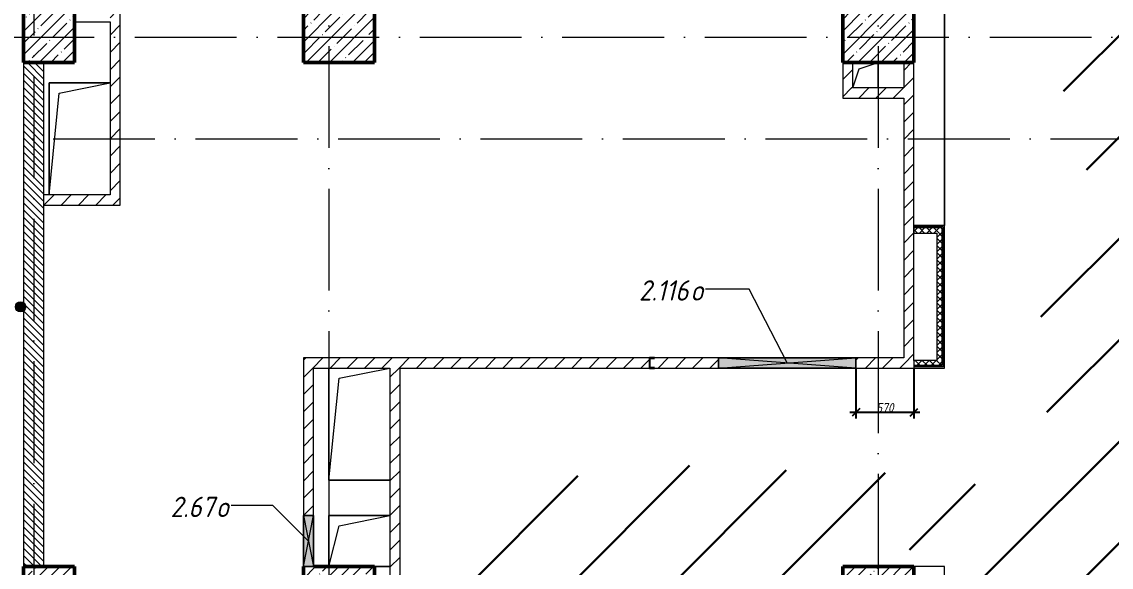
# Model space of a CAD drawing. Header units: millimetres. Extents: x -537608 to 253996, y -217170 to 186033.
# Drawn here: x -109915 to -99209, y 24998 to 30355 of the extents above; entities that cross this region are included whole.
import ezdxf

# ---------------------------------------------------------------- set-up
doc = ezdxf.new("R2010")
doc.units = ezdxf.units.MM
doc.linetypes.add('50_200_ШТРИХ_1Т_ш5_п1_п1_', pattern=[1400, 1000, -200, 0, -200])
for name, color, linetype, lineweight in [('2) окраска коммуникации', 152, 'Continuous', 30), ('A-____-____-DIMS', 7, 'Continuous', 9), ('A-DETL-GENF-OTLN', 7, 'Continuous', 9), ('A-FLOR-____-OTLN', 7, 'Continuous', 9), ('A-GENM-____-MCUT', 7, 'Continuous', 25), ('A-GENM-____-OTLN', 7, 'Continuous', 9), ('A-GENM-____-OTLN-1', 7, 'Continuous', 25), ('A-GLAZ-____-IDEN', 7, 'Continuous', 9), ('A-GLAZ-____-OTLN', 7, 'Continuous', 9), ('A-WALL-____-MCUT', 7, 'Continuous', 13), ('A-WALL-____-MCUT-1', 7, 'Continuous', 9), ('A-WALL-____-PATT-1', 7, 'Continuous', 9), ('A-WALL-FNSH-MCUT-1', 7, 'Continuous', 9), ('G-____-____-TEXT', 7, 'Continuous', 9), ('I-WALL-____-OTLN', 7, 'Continuous', 9), ('S-COLS-____-MCUT', 7, 'Continuous', 50), ('S-COLS-____-OTLN', 7, 'Continuous', 9), ('S-GRID-____-OTLN-1', 7, '50_200_ШТРИХ_1Т_ш5_п1_п1_', 9)]:
    doc.layers.add(name, color=color, linetype=linetype, lineweight=lineweight)
doc.layers.add('A-WALL-____-PATT-3', color=9, linetype='Continuous', lineweight=9, true_color=0x808080)
doc.styles.add('ISOCPEUR_I_11', font='isocpeui.ttf', dxfattribs={"width": 0.9, "height": 200})
doc.styles.add('ISOCPEUR_I_7', font='isocpeui.ttf', dxfattribs={"width": 0.9, "height": 90})
doc.dimstyles.new('ISO-1_8_0_9К_СРЕДНИЙ_Кладочные_2', dxfattribs={"dimscale": 304.8, "dimtxt": 89.638306, "dimasz": 0.246063, "dimexe": 0.19685, "dimexo": 0, "dimgap": 0, "dimtad": 1, "dimdec": 3, "dimrnd": 0.001, "dimdsep": 46, "dimtxsty": 'ISOCPEUR_I_7', "dimblk1": 'OBLIQUE', "dimblk2": 'OBLIQUE', "dimsah": 1, "dimcen": 0.09, "dimdle": 0.19685, "dimazin": 0, "dimtfac": 1, "dimtdec": 4, "dimtix": 1, "dimtmove": 1, "dimatfit": 3, "dimfxl": 1, "dimtvp": 1, "dimtolj": 1, "dimtzin": 0, "dimarcsym": 2})
pattern_1 = [(45, (-184647.67, -45376.49), (-84.85281, 84.85281), [])]
pattern_2 = [(45, (-184647.673, -45376.493), (-35.35534, 35.35534), []), (135, (-184647.673, -45376.493), (-35.35534, -35.35534), [])]

# ---------------------------------------------------------------- blocks, each defined once
blk = doc.blocks.new('BSC_Колонна _Прямоугольная - 500х500-V93-АР1_План отверстий 2 этажа в осях 1-64_Ю-ЯЯ')
at = {"layer": 'S-COLS-____-OTLN'}
h = blk.add_hatch(dxfattribs=at)
h.set_pattern_fill('FP_106', color=256, style=0, pattern_type=2)
h.set_pattern_definition([(45, (-75000, -75581.04), (-114.04925, 114.04925), []), (45, (-74885.95, -75581.04), (-114.04925, 114.04925), [201.613, -40.323, 3.353, -36.97])])
h.paths.add_polyline_path([(-250, -250), (250, -250), (250, 250), (-250, 250)], flags=0)
at = {"layer": 'S-COLS-____-MCUT'}
for p, q in [((250, 250), (-250, 250)), ((-250, 250), (-250, -250)), ((250, -250), (250, 250)), ((-250, -250), (250, -250))]:
    blk.add_line(p, q, dxfattribs=at)
blk = doc.blocks.new('BSC_Колонна _Прямоугольная - 500х500-V94-АР1_План отверстий 2 этажа в осях 1-64_Ю-ЯЯ')
at = {"layer": 'S-COLS-____-OTLN'}
h = blk.add_hatch(dxfattribs=at)
h.set_pattern_fill('FP_107', color=256, style=0, pattern_type=2)
h.set_pattern_definition([(45, (-75000, -70131.04), (-114.04925, 114.04925), []), (45, (-74885.95, -70131.04), (-114.04925, 114.04925), [201.613, -40.323, 3.353, -36.97])])
h.paths.add_polyline_path([(-250, -250), (250, -250), (250, 250), (-250, 250), (-250, 9)], flags=0)
at = {"layer": 'S-COLS-____-MCUT'}
for p, q in [((250, 250), (-250, 250)), ((-250, 250), (-250, -250)), ((250, -250), (250, 250)), ((-250, -250), (250, -250))]:
    blk.add_line(p, q, dxfattribs=at)
blk = doc.blocks.new('BSC_Колонна _Прямоугольная - 500х700-V132-АР1_План отверстий 2 этажа в осях 1-64_Ю-ЯЯ')
at = {"layer": 'S-COLS-____-OTLN'}
h = blk.add_hatch(dxfattribs=at)
h.set_pattern_fill('FP_145', color=256, style=0, pattern_type=2)
h.set_pattern_definition([(315, (-70131.04, 77850), (114.04925, 114.04925), []), (315, (-70131.04, 77735.95), (114.04925, 114.04925), [201.613, -40.323, 3.353, -36.97])])
h.paths.add_polyline_path([(-250, 350), (-250, -350), (250, -350), (250, 350), (9, 350)], flags=0)
at = {"layer": 'S-COLS-____-MCUT'}
for p, q in [((250, 350), (-250, 350)), ((-250, 350), (-250, -350)), ((250, -350), (250, 250)), ((-250, -350), (250, -350))]:
    blk.add_line(p, q, dxfattribs=at)
blk = doc.blocks.new('BSC_Колонна _Прямоугольная - 500х700-V133-АР1_План отверстий 2 этажа в осях 1-64_Ю-ЯЯ')
at = {"layer": 'S-COLS-____-OTLN'}
h = blk.add_hatch(dxfattribs=at)
h.set_pattern_fill('FP_146', color=256, style=0, pattern_type=2)
h.set_pattern_definition([(315, (-70131.04, 83150), (114.04925, 114.04925), []), (315, (-70131.04, 83035.95), (114.04925, 114.04925), [201.613, -40.323, 3.353, -36.97])])
h.paths.add_polyline_path([(-250, 350), (-250, -350), (250, -350), (250, 350), (9, 350)], flags=0)
at = {"layer": 'S-COLS-____-MCUT'}
for p, q in [((250, 350), (-250, 350)), ((-250, 350), (-250, -350)), ((250, -350), (250, 350)), ((-250, -350), (250, -350))]:
    blk.add_line(p, q, dxfattribs=at)
blk = doc.blocks.new('BSC_Колонна _Прямоугольная - 500х700-V135-АР1_План отверстий 2 этажа в осях 1-64_Ю-ЯЯ')
at = {"layer": 'S-COLS-____-OTLN'}
h = blk.add_hatch(dxfattribs=at)
h.set_pattern_fill('FP_148', color=256, style=0, pattern_type=2)
h.set_pattern_definition([(315, (-75581.04, 77850), (114.04925, 114.04925), []), (315, (-75581.04, 77735.95), (114.04925, 114.04925), [201.613, -40.323, 3.353, -36.97])])
h.paths.add_polyline_path([(-250, 350), (-250, -350), (250, -350), (250, 350)], flags=0)
at = {"layer": 'S-COLS-____-MCUT'}
for p, q in [((250, 350), (-250, 350)), ((-250, 350), (-250, -350)), ((250, -350), (250, 350)), ((-250, -350), (250, -350))]:
    blk.add_line(p, q, dxfattribs=at)
blk = doc.blocks.new('BSC_Колонна _Прямоугольная - 500х700-V136-АР1_План отверстий 2 этажа в осях 1-64_Ю-ЯЯ')
at = {"layer": 'S-COLS-____-OTLN'}
h = blk.add_hatch(dxfattribs=at)
h.set_pattern_fill('FP_149', color=256, style=0, pattern_type=2)
h.set_pattern_definition([(315, (-75581.04, 83150), (114.04925, 114.04925), []), (315, (-75581.04, 83035.95), (114.04925, 114.04925), [201.613, -40.323, 3.353, -36.97])])
h.paths.add_polyline_path([(-250, 350), (-250, -350), (250, -350), (250, 350)], flags=0)
at = {"layer": 'S-COLS-____-MCUT'}
for p, q in [((250, 350), (-250, 350)), ((-250, 350), (-250, -350)), ((250, -350), (250, 350)), ((-250, -350), (250, -350))]:
    blk.add_line(p, q, dxfattribs=at)
blk = doc.blocks.new('154_Фахверк_СКБ_Швеллер - Тип_100_3960-28318856-АР1_План отверстий 2 этажа в осях 1-64_Ю-ЯЯ')
at = {"layer": 'A-GENM-____-MCUT'}
for p, q in [((175, 50), (125, 50)), ((125, 50), (125, -50)), ((128, 47), (175, 47)), ((128, -47), (128, 47)), ((175, 47), (175, 50)), ((125, -50), (175, -50)), ((175, -47), (128, -47)), ((175, -50), (175, -47))]:
    blk.add_line(p, q, dxfattribs=at)
blk = doc.blocks.new('AR_Отверстие прямоугольное _в плите_ - AR_Отверстие прямоугольное _в плите_-30552653-АР1_План отверстий 2 этажа в осях 1-64_Ю-ЯЯ')
at = {"layer": 'A-GENM-____-OTLN'}
for p, q in [((300, 250), (-300, 250)), ((-300, 250), (-300, -250)), ((-200, 150), (300, 250)), ((-300, -250), (-200, 150)), ((150, -250), (300, -250))]:
    blk.add_line(p, q, dxfattribs=at)
blk = doc.blocks.new('AR_Отверстие прямоугольное _в плите_ - AR_Отверстие прямоугольное _в плите_-V181-АР1_План отверстий 2 этажа в осях 1-64_Ю-ЯЯ')
at = {"layer": 'A-GENM-____-OTLN'}
for p, q in [((-300, 550), (-300, -550)), ((-200, 450), (300, 550)), ((-300, -550), (-200, 450)), ((-300, -550), (300, -550))]:
    blk.add_line(p, q, dxfattribs=at)
blk = doc.blocks.new('AR_Отверстие прямоугольное _в плите_ - AR_Отверстие прямоугольное _в плите_-V182-АР1_План отверстий 2 этажа в осях 1-64_Ю-ЯЯ')
at = {"layer": 'A-GENM-____-OTLN'}
for p, q in [((-63, 63), (125, 125)), ((125, -125), (125, 125)), ((-125, -125), (-63, 63))]:
    blk.add_line(p, q, dxfattribs=at)
blk = doc.blocks.new('AR_Отверстие прямоугольное _в плите_ - AR_Отверстие прямоугольное _в плите_-V198-АР1_План отверстий 2 этажа в осях 1-64_Ю-ЯЯ')
at = {"layer": 'A-GENM-____-OTLN'}
for p, q in [((300, 550), (-300, 550)), ((-300, 550), (-300, -550)), ((-200, 450), (300, 550)), ((-300, -550), (-200, 450))]:
    blk.add_line(p, q, dxfattribs=at)
blk = doc.blocks.new('AR_Отверстие прямоугольное _в стене__БезПР - AR_Отверстие прямоугольное _в стене__БезПР-36789012-АР1_План отверстий 2 этажа в осях 1-64_Ю-ЯЯ')
at = {"layer": 'A-GLAZ-____-OTLN'}
blk.add_hatch(color=256, dxfattribs=at).paths.add_polyline_path([(675, 50), (-675, 50), (-675, -50), (675, -50)], flags=0)
at = {"layer": 'A-DETL-GENF-OTLN'}
for p, q in [((-675, -50), (-675, 50)), ((-675, 50), (675, 50)), ((675, 50), (-675, -50)), ((-675, 50), (675, -50)), ((675, 50), (-675, 50)), ((-675, 50), (-675, -50)), ((675, 50), (675, -50)), ((675, -50), (675, 50)), ((675, -50), (-675, -50)), ((-675, -50), (675, -50))]:
    blk.add_line(p, q, dxfattribs=at)
at = {"layer": 'A-GLAZ-____-OTLN'}
blk.add_line((675, 50), (-675, 50), dxfattribs=at)
blk = doc.blocks.new('AR_Отверстие прямоугольное _в стене__БезПР - AR_Отверстие прямоугольное _в стене__БезПР-36427725-АР1_План отверстий 2 этажа в осях 1-64_Ю-ЯЯ')
at = {"layer": 'A-GLAZ-____-OTLN'}
blk.add_hatch(color=256, dxfattribs=at).paths.add_polyline_path([(-250, 50), (-250, -50), (250, -50), (250, 50)], flags=0)
at = {"layer": 'A-DETL-GENF-OTLN'}
for p, q in [((-250, -50), (-250, 50)), ((-250, 50), (250, 50)), ((250, 50), (-250, -50)), ((-250, 50), (250, -50)), ((250, 50), (-250, 50)), ((-250, 50), (-250, -50)), ((250, 50), (250, -50)), ((250, -50), (250, 50)), ((250, -50), (-250, -50)), ((-250, -50), (250, -50))]:
    blk.add_line(p, q, dxfattribs=at)
at = {"layer": 'A-GLAZ-____-OTLN'}
blk.add_line((250, 50), (-250, 50), dxfattribs=at)
blk = doc.blocks.new('_Oblique')
at = {"color": 0, "linetype": 'ByBlock', "lineweight": -2}
blk.add_line((-0.5, -0.5), (0.5, 0.5), dxfattribs=at)
blk = doc.blocks.new('*D2328')
at = {"layer": 'A-____-____-DIMS', "color": 0, "lineweight": -2, "transparency": 16777216}
for p, q in [((-101718, 26955), (-101718, 26460)), ((-101148, 26955), (-101148, 26460)), ((-101778, 26520), (-101088, 26520))]:
    blk.add_line(p, q, dxfattribs=at)
at = {"layer": 'Defpoints', "color": 0, "transparency": 16777216}
for p in [(-101718, 26955), (-101148, 26955), (-101148, 26520)]:
    blk.add_point(p, dxfattribs=at)
at = {"layer": 'A-____-____-DIMS', "color": 0, "lineweight": -2, "transparency": 16777216, "xscale": 75, "yscale": 75, "zscale": 75, "rotation": 180}
blk.add_blockref('_Oblique', (-101718, 26520), dxfattribs=at)
at = {"layer": 'A-____-____-DIMS', "color": 0, "lineweight": -2, "transparency": 16777216, "xscale": 75, "yscale": 75, "zscale": 75}
blk.add_blockref('_Oblique', (-101148, 26520), dxfattribs=at)
at = {"layer": 'A-____-____-DIMS', "color": 0, "transparency": 16777216, "insert": (-101433, 26565), "char_height": 90, "width": 409.58, "attachment_point": 5, "style": 'ISOCPEUR_I_7'}
blk.add_mtext('\\A1;570', dxfattribs=at)

msp = doc.modelspace()

# ---------------------------------------------------------------- hatches: boundary and pattern name
at = {"layer": '2) окраска коммуникации'}
h = msp.add_hatch(dxfattribs=at)
h.set_pattern_fill('ANSI31', color=5, scale=222)
h.set_pattern_definition([(45, (-124537.44, -12133.2), (-498.404, 498.404), [])])
edge = h.paths.add_edge_path()
edge.add_spline(control_points=[(-109796.4477, 19603.2363), (-109405.6613, 19107.1486), (-108761.3909, 19603.2363), (-107937.5714, 19096.5941), (-107124.3121, 19719.3418), (-105973.0766, 19297.1394), (-105025.7387, 19476.528), (-104061.0659, 19152.9749), (-103149.2498, 19549.1626), (-100993.5717, 19264.9514), (-99394.5926, 19502.6644), (-98286.8285, 19807.5485), (-97136.7694, 19486.1402), (-96003.6246, 19418.533), (-94971.956, 19181.9077), (-94413.8399, 18252.3087), (-94413.8399, 16807.5485), (-94176.2923, 15728.4895), (-94632.9321, 15491.8643), (-93821.1271, 14274.9347), (-94835.883, 13666.4699), (-94345.6117, 12004.82), (-94734.6023, 11294.9437), (-94311.7863, 10707.5485), (-93009.516, 10263.9339), (-92992.6033, 11142.8275), (-92096.6725, 11548.4707), (-92096.6725, 13238.6514), (-92738.9143, 13576.6874), (-92096.6725, 14269.6612), (-92738.9143, 15114.752), (-92096.6725, 15807.7258), (-92823.4779, 16807.5485), (-92096.6725, 17548.6119), (-93309.5707, 18024.6169), (-93309.5707, 17700.7281), (-94024.2719, 17903.5497), (-94024.2719, 18507.5485), (-94091.9227, 19323.3009), (-94091.9227, 19807.5485), (-93686.3314, 21039.9453), (-93855.4569, 21834.3299), (-94362.8348, 22189.2677), (-95022.4271, 22375.1875), (-96003.3592, 22375.1875), (-96832.0769, 22358.2857), (-97660.7947, 22578.0091), (-98032.8726, 23304.7872), (-97863.7456, 24538.6186), (-97204.1548, 25557.5485), (-95461.5629, 25829.2748), (-94954.1834, 26944.7936), (-94700.4944, 27874.3926), (-94328.4181, 28195.5275), (-94497.5436, 29158.9302), (-93702.6512, 29192.7338), (-92890.8446, 29378.6536), (-92958.4954, 30663.1904), (-93499.3899, 31262.2493), (-92349.3324, 32935.5282), (-93397.9153, 33611.6002), (-92349.3324, 34575.0036), (-93093.4882, 35521.5044), (-92096.6725, 37059.5682), (-92096.6725, 37059.5682), (-92364.3144, 38251.0368), (-93057.7305, 39417.2617), (-94224.7007, 38774.9933), (-95205.6328, 39282.0473), (-96372.603, 38690.4843), (-98030.0385, 39518.6725), (-99044.796, 39214.4401), (-100296.3282, 38470.7602), (-99517.6765, 36837.5485), (-100160.3545, 35574.8853), (-98908.8223, 34374.8575), (-100278.7435, 32716.5485), (-99077.9478, 31281.8273), (-100177.604, 30365.5485), (-99095.1973, 28759.0309), (-100111.1343, 27453.1256), (-99755.9707, 26540.4284), (-99942.0089, 25965.7665), (-100770.7266, 25678.4359), (-102174.4731, 26202.3924), (-102732.5892, 25661.5341), (-103831.9102, 26286.9014), (-104203.9865, 25644.6323), (-105151.0932, 26337.6068), (-106346.6725, 24924.7495), (-104916.4898, 23238.2601), (-105406.955, 22181.3397), (-104798.1024, 21750.5485), (-105609.9075, 21237.5485), (-105609.9075, 20348.0516), (-106709.2269, 20263.5426), (-107030.5667, 20669.1858), (-107740.8955, 20297.3462), (-108248.275, 20990.3207), (-108958.6038, 20500.1678), (-109702.7596, 20314.248), (-109796.4477, 19603.2363)], knot_values=[0, 0, 0, 0, 1, 2, 3, 4, 5, 6, 7, 8, 9, 10, 11, 12, 13, 14, 15, 16, 17, 18, 19, 20, 21, 22, 23, 24, 25, 26, 27, 28, 29, 30, 31, 32, 33, 34, 35, 36, 37, 38, 39, 40, 41, 42, 43, 44, 45, 46, 47, 48, 49, 50, 51, 52, 53, 54, 55, 56, 57, 58, 59, 60, 61, 62, 63, 64, 65, 66, 67, 68, 69, 70, 71, 72, 73, 74, 75, 76, 77, 78, 79, 80, 81, 82, 83, 84, 85, 86, 87, 88, 89, 90, 91, 92, 93, 94, 95, 96, 97, 98, 99, 99, 99, 99], degree=3, periodic=0)
edge = h.paths.add_edge_path(flags=16)
edge.add_arc((-101992.4495, 21054.5161), 1274.5672, 125.00000005, 234.99999995, ccw=False)
edge.add_arc((-102056.9899, 23050.4715), 1162.0444, 125.00000005, 234.99999995, ccw=False)
edge.add_arc((-101314.1845, 23739.4222), 1433.6455, 59.43173918, 169.43173908, ccw=False)
edge.add_arc((-101696.08, 23285.0083), 2021.4887, -53.3391216, 56.66087831, ccw=False)
edge.add_arc((-101432.1512, 21092.0497), 1102.6336, -78.79029658, 31.20970332, ccw=False)
edge.add_arc((-101970.655, 20537.6075), 919.0678, 215.00000005, 324.99999995, ccw=False)
edge = h.paths.add_edge_path(flags=16)
edge.add_arc((-96550.6013, 29272.3181), 1174.7616, 125.00000005, 234.99999995, ccw=False)
edge.add_arc((-95978.8453, 32013.487), 2171.5877, 125.00000005, 234.99999995, ccw=False)
edge.add_arc((-96310.0507, 35098.1976), 1594.1487, 125.00000005, 234.99999995, ccw=False)
edge.add_arc((-96112.4881, 36410.2191), 1111.9458, 70.31799188, 180.31799178, ccw=False)
edge.add_arc((-95890.6898, 36311.381), 1155.9508, -27.59113456, 82.40886534, ccw=False)
edge.add_arc((-95767.891, 34488.2427), 1572.0517, -54.99999995, 54.99999995, ccw=False)
edge.add_arc((-95921.7966, 31692.944), 1840.3779, -54.99999995, 54.99999995, ccw=False)
edge.add_arc((-95987.1671, 29572.8705), 1277.4016, -81.34673665, 28.65326325, ccw=False)
edge.add_arc((-96509.6966, 28810.4622), 872.5123, 215.00000005, 324.99999995, ccw=False)
at = {"layer": 'A-WALL-____-PATT-1'}
h = msp.add_hatch(dxfattribs=at)
h.set_pattern_fill('FP_4', color=256, style=0, pattern_type=2)
h.set_pattern_definition(pattern_1)
h.paths.add_polyline_path([(-109047.6725, 28554.5485), (-108947.6725, 28554.5485), (-108947.6725, 30454.5485), (-109047.6725, 30454.5485), (-109047.6725, 28654.5485)], flags=0)
h = msp.add_hatch(dxfattribs=at)
h.set_pattern_fill('FP_6', color=256, style=0, pattern_type=2)
h.set_pattern_definition([(135, (-184647.673, -45376.493), (-35.35534, -35.35534), [])])
h.paths.add_polyline_path([(-109697.6725, 25004.5485), (-109697.6725, 29954.5485), (-109897.6725, 29954.5485), (-109897.6725, 25004.5485)], flags=0)
h = msp.add_hatch(dxfattribs=at)
h.set_pattern_fill('FP_4', color=256, style=0, pattern_type=2)
h.set_pattern_definition(pattern_1)
h.paths.add_polyline_path([(-101747.6725, 29704.5485), (-101747.6725, 29954.5485), (-101847.6725, 29954.5485), (-101847.6725, 29704.5485)], flags=0)
h = msp.add_hatch(dxfattribs=at)
h.set_pattern_fill('FP_4', color=256, style=0, pattern_type=2)
h.set_pattern_definition(pattern_1)
h.paths.add_polyline_path([(-101247.6725, 26954.5485), (-101147.6725, 26954.5485), (-101147.6725, 29954.5485), (-101247.6725, 29954.5485), (-101247.6725, 27054.5485)], flags=0)
h = msp.add_hatch(dxfattribs=at)
h.set_pattern_fill('FP_4', color=256, style=0, pattern_type=2)
h.set_pattern_definition(pattern_1)
h.paths.add_polyline_path([(-101247.6725, 29604.5485), (-101247.6725, 29704.5485), (-101847.6725, 29704.5485), (-101847.6725, 29604.5485), (-101590.3223, 29604.5485)], flags=0)
h = msp.add_hatch(dxfattribs=at)
h.set_pattern_fill('FP_4', color=256, style=0, pattern_type=2)
h.set_pattern_definition(pattern_1)
h.paths.add_polyline_path([(-109047.6725, 28554.5485), (-109047.6725, 28654.5485), (-109697.6725, 28654.5485), (-109697.6725, 28554.5485)], flags=0)
h = msp.add_hatch(dxfattribs=at)
h.set_pattern_fill('FP_4', color=256, style=0, pattern_type=2)
h.set_pattern_definition(pattern_1)
h.paths.add_polyline_path([(-101247.6725, 26954.5485), (-101247.6725, 27054.5485), (-101717.6725, 27054.5485), (-101717.6725, 26954.5485), (-101590.3223, 26954.5485)], flags=0)
h.paths.add_polyline_path([(-107147.6725, 26954.5485), (-103747.6725, 26954.5485), (-103747.6725, 27054.5485), (-107147.6725, 27054.5485)], flags=0)
h.paths.add_polyline_path([(-103067.6725, 26954.5485), (-103067.6725, 27054.5485), (-103697.6725, 27054.5485), (-103697.6725, 27051.5485), (-103744.6725, 27051.5485), (-103744.6725, 26957.5485), (-103697.6725, 26957.5485), (-103697.6725, 26954.5485), (-103357.8229, 26954.5485)], flags=0)
h = msp.add_hatch(dxfattribs=at)
h.set_pattern_fill('FP_4', color=256, style=0, pattern_type=2)
h.set_pattern_definition(pattern_1)
h.paths.add_polyline_path([(-107147.6725, 25504.5485), (-107047.6725, 25504.5485), (-107047.6725, 26954.5485), (-107147.6725, 26954.5485)], flags=0)
h = msp.add_hatch(dxfattribs=at)
h.set_pattern_fill('FP_4', color=256, style=0, pattern_type=2)
h.set_pattern_definition(pattern_1)
h.paths.add_polyline_path([(-106197.6725, 24504.5485), (-106197.6725, 26954.5485), (-106297.6725, 26954.5485), (-106297.6725, 24504.5485)], flags=0)
at = {"layer": 'A-WALL-____-PATT-3'}
h = msp.add_hatch(dxfattribs=at)
h.set_pattern_fill('FP_7', color=256, style=0, pattern_type=2)
h.set_pattern_definition(pattern_2)
h.paths.add_polyline_path([(-100872.6725, 27029.5485), (-100872.6725, 28329.5485), (-100922.6725, 28329.5485), (-100922.6725, 27029.5485)], flags=0)
h.paths.add_polyline_path([(-100922.6725, 31329.5485), (-100872.6725, 31329.5485), (-100872.6725, 32679.5485), (-100922.6725, 32679.5485), (-100922.6725, 31379.5485)], flags=0)
h.paths.add_polyline_path([(-100872.6725, 35679.5485), (-100872.6725, 37029.5485), (-100922.6725, 37029.5485), (-100922.6725, 35679.5485)], flags=0)
h = msp.add_hatch(dxfattribs=at)
h.set_pattern_fill('FP_7', color=256, style=0, pattern_type=2)
h.set_pattern_definition(pattern_2)
h.paths.add_polyline_path([(-100922.6725, 28279.5485), (-100922.6725, 28329.5485), (-101147.6725, 28329.5485), (-101147.6725, 28279.5485)], flags=0)
h = msp.add_hatch(dxfattribs=at)
h.set_pattern_fill('FP_7', color=256, style=0, pattern_type=2)
h.set_pattern_definition(pattern_2)
h.paths.add_polyline_path([(-100872.6725, 26979.5485), (-100872.6725, 27029.5485), (-101147.6725, 27029.5485), (-101147.6725, 26979.5485)], flags=0)
at = {"layer": 'G-____-____-TEXT'}
h = msp.add_hatch(color=256, dxfattribs=at)
edge = h.paths.add_edge_path(flags=0)
edge.add_arc((-109927.1622, 27555.8474), 50, 0, 360)

# ---------------------------------------------------------------- linework, layer by layer
at = {"layer": 'A-FLOR-____-OTLN'}
for p, q in [((-100848.6725, 28354.5485), (-100848.6725, 31304.5485)), ((-101497.6725, 29954.5485), (-101497.6725, 29704.5485)), ((-109647.6725, 29754.5485), (-109047.6725, 29754.5485)), ((-109647.6725, 28654.5485), (-109647.6725, 29754.5485)), ((-106897.6725, 25854.5485), (-106897.6725, 26954.5485)), ((-106297.6725, 25854.5485), (-106897.6725, 25854.5485)), ((-106897.6725, 25504.5485), (-106297.6725, 25504.5485)), ((-106897.6725, 25004.5485), (-106897.6725, 25504.5485)), ((-106297.6725, 25004.5485), (-106447.6725, 25004.5485))]:
    msp.add_line(p, q, dxfattribs=at)
at = {"layer": 'A-GLAZ-____-IDEN'}
for p, q in [((-102767.4925, 27728.6319), (-103195.5694, 27728.6319)), ((-102392.6725, 27004.5485), (-102767.4925, 27728.6319)), ((-107448.9007, 25602.7661), (-107858.2787, 25602.7661)), ((-107097.6725, 25254.5485), (-107448.9007, 25602.7661))]:
    msp.add_line(p, q, dxfattribs=at)
at = {"layer": 'A-WALL-____-MCUT'}
for p, q in [((-109897.6725, 29954.5485), (-109897.6725, 25004.5485)), ((-109697.6725, 25004.5485), (-109697.6725, 29954.5485)), ((-101147.6725, 28329.5485), (-101147.6725, 28279.5485)), ((-100872.6725, 28329.5485), (-101147.6725, 28329.5485)), ((-101147.6725, 28279.5485), (-100922.6725, 28279.5485)), ((-100922.6725, 28279.5485), (-100922.6725, 27029.5485)), ((-100872.6725, 28329.5485), (-100872.6725, 26979.5485)), ((-100922.6725, 27029.5485), (-101147.6725, 27029.5485)), ((-101147.6725, 27029.5485), (-101147.6725, 26979.5485)), ((-100872.6725, 26979.5485), (-101147.6725, 26979.5485))]:
    msp.add_line(p, q, dxfattribs=at)
at = {"layer": 'A-WALL-____-MCUT-1'}
for p, q in [((-100860.1725, 28342.0485), (-101147.6725, 28342.0485)), ((-100860.1725, 28342.0485), (-100860.1725, 26967.0485)), ((-100860.1725, 26967.0485), (-101147.6725, 26967.0485))]:
    msp.add_line(p, q, dxfattribs=at)
at = {"layer": 'A-WALL-FNSH-MCUT-1'}
for p, q in [((-108947.6725, 28554.5485), (-108947.6725, 30454.5485)), ((-109397.6725, 30354.5485), (-109047.6725, 30354.5485)), ((-109047.6725, 30354.5485), (-109047.6725, 28654.5485)), ((-101847.6725, 29954.5485), (-101847.6725, 29604.5485)), ((-101747.6725, 29704.5485), (-101747.6725, 29954.5485)), ((-101247.6725, 29954.5485), (-101247.6725, 29704.5485)), ((-101147.6725, 27029.5485), (-101147.6725, 29954.5485)), ((-101247.6725, 29704.5485), (-101747.6725, 29704.5485)), ((-101847.6725, 29604.5485), (-101247.6725, 29604.5485)), ((-101247.6725, 29604.5485), (-101247.6725, 27054.5485)), ((-109047.6725, 28654.5485), (-109697.6725, 28654.5485)), ((-109697.6725, 28554.5485), (-108947.6725, 28554.5485)), ((-100847.6725, 28354.5485), (-101147.6725, 28354.5485)), ((-100847.6725, 26954.5485), (-100847.6725, 28354.5485)), ((-103747.6725, 27054.5485), (-107147.6725, 27054.5485)), ((-107147.6725, 27054.5485), (-107147.6725, 25504.5485)), ((-103067.6725, 27054.5485), (-103697.6725, 27054.5485)), ((-101247.6725, 27054.5485), (-101717.6725, 27054.5485)), ((-107047.6725, 26954.5485), (-106297.6725, 26954.5485)), ((-107047.6725, 25504.5485), (-107047.6725, 26954.5485)), ((-106297.6725, 26954.5485), (-106297.6725, 24604.5485)), ((-106197.6725, 24504.5485), (-106197.6725, 26954.5485)), ((-106197.6725, 26954.5485), (-103747.6725, 26954.5485)), ((-103697.6725, 26954.5485), (-103067.6725, 26954.5485)), ((-101717.6725, 26954.5485), (-100847.6725, 26954.5485)), ((-101147.6725, 26979.5485), (-101147.6725, 26954.5485)), ((-100847.6725, 25004.5485), (-101147.6725, 25004.5485)), ((-100847.6725, 24504.5485), (-100847.6725, 25004.5485))]:
    msp.add_line(p, q, dxfattribs=at)
at = {"layer": 'G-____-____-TEXT'}
msp.add_circle((-109927.1622, 27555.8474), 50, dxfattribs=at)
at = {"layer": 'I-WALL-____-OTLN'}
msp.add_line((-100847.6725, 31304.5485), (-100847.6725, 28354.5485), dxfattribs=at)
at = {"layer": 'S-GRID-____-OTLN-1'}
for p, q in [((-106897.6725, 45516.3579), (-106897.6725, -5395.4515)), ((-101497.6725, 45516.3579), (-101497.6725, -5395.4515)), ((-109797.6725, 45221.5114), (-109797.6725, -5085.4941)), ((-135405.6548, 30204.5485), (-80573.2659, 30204.5485)), ((-150210.2265, 29204.5485), (-80573.2659, 29204.5485))]:
    msp.add_line(p, q, dxfattribs=at)

# ---------------------------------------------------------------- block references
at = {"layer": 'A-GENM-____-OTLN'}
for name, p in [('AR_Отверстие прямоугольное _в плите_ - AR_Отверстие прямоугольное _в плите_-V182-АР1_План отверстий 2 этажа в осях 1-64_Ю-ЯЯ', (-101622.6725, 29829.5485)), ('AR_Отверстие прямоугольное _в плите_ - AR_Отверстие прямоугольное _в плите_-V198-АР1_План отверстий 2 этажа в осях 1-64_Ю-ЯЯ', (-109347.6725, 29204.5485)), ('AR_Отверстие прямоугольное _в плите_ - AR_Отверстие прямоугольное _в плите_-V181-АР1_План отверстий 2 этажа в осях 1-64_Ю-ЯЯ', (-106597.6725, 26404.5485)), ('AR_Отверстие прямоугольное _в плите_ - AR_Отверстие прямоугольное _в плите_-30552653-АР1_План отверстий 2 этажа в осях 1-64_Ю-ЯЯ', (-106597.6725, 25254.5485))]:
    msp.add_blockref(name, p, dxfattribs=at)
at = {"layer": 'A-GENM-____-OTLN-1'}
msp.add_blockref('154_Фахверк_СКБ_Швеллер - Тип_100_3960-28318856-АР1_План отверстий 2 этажа в осях 1-64_Ю-ЯЯ', (-103872.6725, 27004.5485), dxfattribs=at)
at = {"layer": 'A-GLAZ-____-OTLN'}
for name, p, rotation in [('AR_Отверстие прямоугольное _в стене__БезПР - AR_Отверстие прямоугольное _в стене__БезПР-36789012-АР1_План отверстий 2 этажа в осях 1-64_Ю-ЯЯ', (-102392.6725, 27004.5485), 180), ('AR_Отверстие прямоугольное _в стене__БезПР - AR_Отверстие прямоугольное _в стене__БезПР-36427725-АР1_План отверстий 2 этажа в осях 1-64_Ю-ЯЯ', (-107097.6725, 25254.5485), 90.00000000000058)]:
    msp.add_blockref(name, p, dxfattribs=dict(at, rotation=rotation))
at = {"layer": 'S-COLS-____-OTLN'}
for name, p in [('BSC_Колонна _Прямоугольная - 500х500-V93-АР1_План отверстий 2 этажа в осях 1-64_Ю-ЯЯ', (-109647.6725, 30204.5485)), ('BSC_Колонна _Прямоугольная - 500х500-V94-АР1_План отверстий 2 этажа в осях 1-64_Ю-ЯЯ', (-109647.6725, 24754.5485))]:
    msp.add_blockref(name, p, dxfattribs=at)
at = {"layer": 'S-COLS-____-OTLN', "rotation": 89.9999999999999}
for name, p in [('BSC_Колонна _Прямоугольная - 500х700-V135-АР1_План отверстий 2 этажа в осях 1-64_Ю-ЯЯ', (-106797.6725, 30204.5485)), ('BSC_Колонна _Прямоугольная - 500х700-V136-АР1_План отверстий 2 этажа в осях 1-64_Ю-ЯЯ', (-101497.6725, 30204.5485)), ('BSC_Колонна _Прямоугольная - 500х700-V132-АР1_План отверстий 2 этажа в осях 1-64_Ю-ЯЯ', (-106797.6725, 24754.5485)), ('BSC_Колонна _Прямоугольная - 500х700-V133-АР1_План отверстий 2 этажа в осях 1-64_Ю-ЯЯ', (-101497.6725, 24754.5485))]:
    msp.add_blockref(name, p, dxfattribs=at)

# ---------------------------------------------------------------- texts
at = {"layer": 'A-GLAZ-____-IDEN', "char_height": 200, "attachment_point": 1, "style": 'ISOCPEUR_I_11'}
for s, insert, width in [('2.116', (-103850.4226, 27816.2465), 620.506125), ('\\fISOCPEUR|b0|i1|c204|p34|;\\W.9;о', (-103338.4539, 27816.2465), 158.734125), ('2.67', (-108453.7333, 25690.3807), 548.35425), ('\\fISOCPEUR|b0|i1|c204|p34|;\\W.9;о', (-108001.2958, 25690.3807), 158.734125)]:
    msp.add_mtext(s, dxfattribs=dict(at, insert=insert, width=width))

# ---------------------------------------------------------------- dimensions: what is measured, and where the dimension line sits
at = {"layer": 'A-____-____-DIMS'}
dim = msp.add_linear_dim(base=(-101147.6725, 26519.8279), p1=(-101717.6725, 26954.5485), p2=(-101147.6725, 26954.5485), dimstyle='ISO-1_8_0_9К_СРЕДНИЙ_Кладочные_2', override={"dimpost": '<>', "dimfxl": 570}, dxfattribs=at)
dim.commit()
dim.dimension.update_dxf_attribs({"geometry": '*D2328', "text_midpoint": (-101432.6725, 26565.4074)})

doc.saveas('drawing.dxf')
